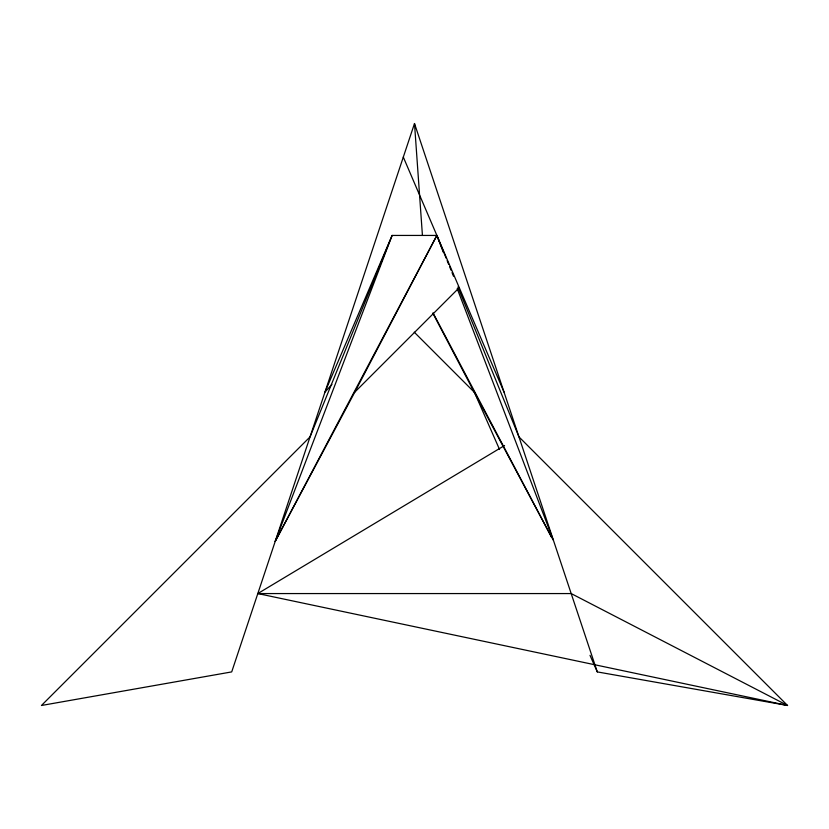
<?xml version="1.0" encoding="UTF-8"?>
<svg xmlns="http://www.w3.org/2000/svg" width="829" height="829" viewBox="0 0 829 829"><rect width="100%" height="100%" fill="white"/><g stroke="black" fill="none" stroke-linecap="round" stroke-linejoin="round"><path stroke-width="1.24" d="M457.888 287L518.954 436.883L787.55 705.479L597.294 671.904L414.5 123.521L231.705 671.904L41.45 705.479L310.046 436.883L392.117 235.436L436.883 235.436L446.168 258.223M443.349 252.368L436.883 235.436L354.812 392.117L275.228 541.337L392.117 235.436L324.968 392.117L331.911 384.48M275.228 541.337L436.883 235.436M354.812 392.117L459.266 287.663M257.819 593.564L571.181 593.564L787.55 705.479L257.819 593.564L504.571 445.515M414.241 332.17L474.188 392.117L551.948 537.917L433.132 313.051M432.852 313.207L474.188 392.117M474.053 391.485L499.535 449.463M590.01 655.335L597.294 671.904M403.308 157.095L504.032 392.117M447.142 260.617L448.603 264.213M449.587 266.617L451.049 270.213M452.023 272.606L453.494 276.202M457.214 288.637L553.306 540.125M414.5 123.521L422.417 235.229"/></g></svg>
